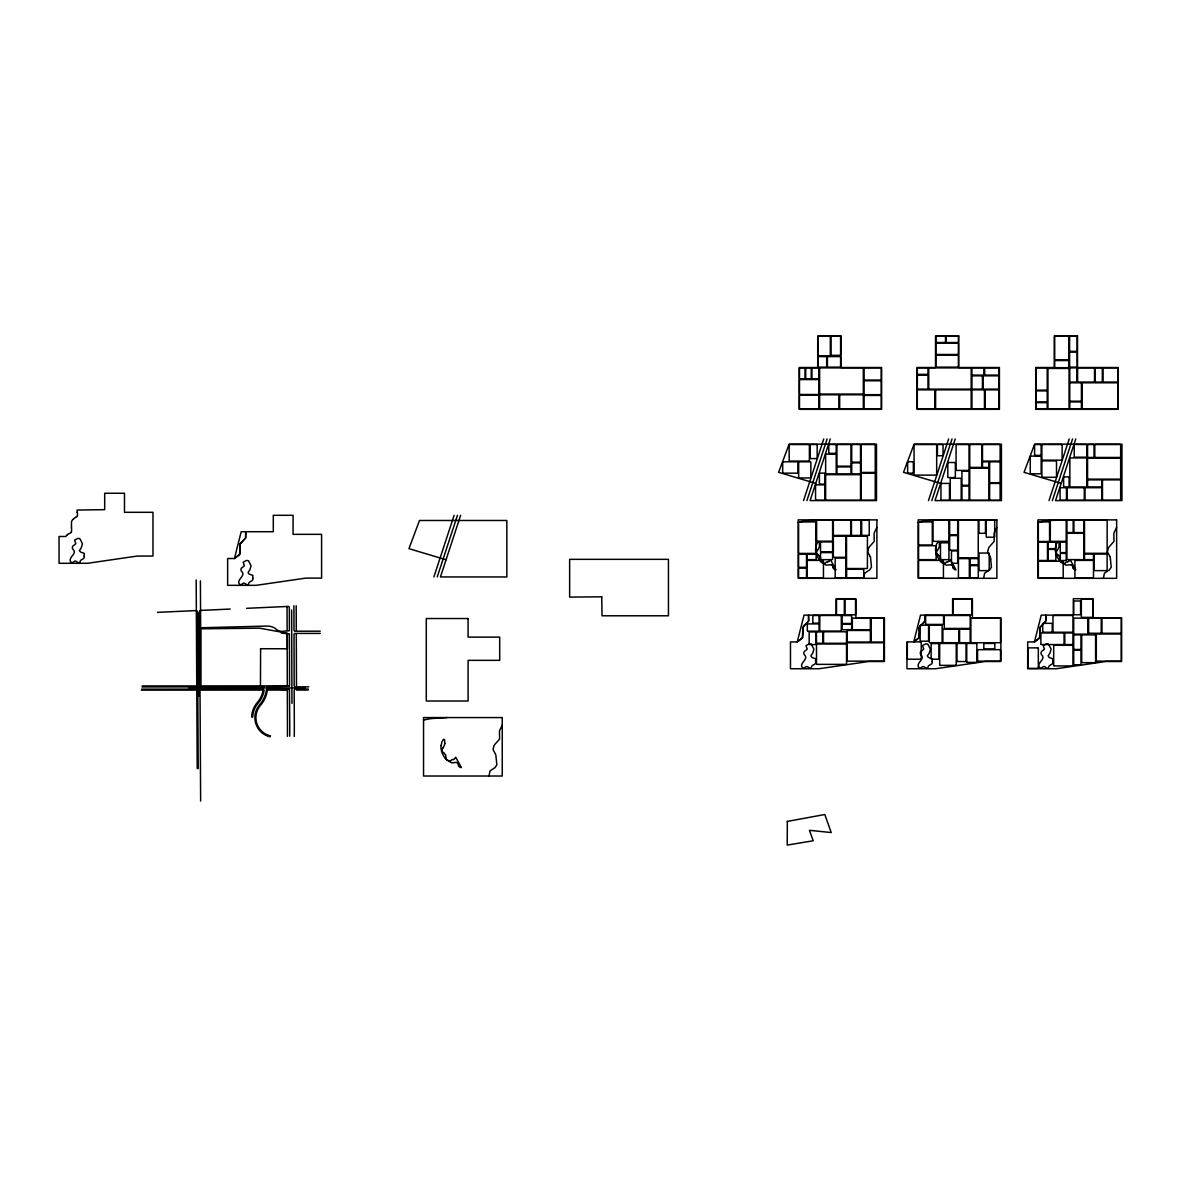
<?xml version="1.0" encoding="UTF-8"?>
<svg xmlns="http://www.w3.org/2000/svg" width="1181" height="1181" viewBox="0 0 1181 1181"><rect width="100%" height="100%" fill="white"/><g stroke="black" fill="none" stroke-linecap="round" stroke-linejoin="round"><path stroke-width="1.5" d="M819.407 556.384L819.954 556.856A7.691 7.691 0 0 1 820.337 557.137L820.574 560.237M939.382 556.384L939.928 556.856A7.691 7.691 0 0 1 940.297 557.137L940.534 560.237M441.133 745.477L441.443 744.133A20.874 20.874 0 0 0 441.871 741.963L443.525 739.291A2.022 2.022 0 0 1 444.602 739.764L444.794 743.203M815.776 547.792L816.086 546.449A20.874 20.874 0 0 0 816.514 544.264L818.182 541.592A2.022 2.022 0 0 1 819.245 542.064M935.751 547.792L936.061 546.449A20.874 20.874 0 0 0 936.489 544.264L938.142 541.592A2.022 2.022 0 0 1 939.22 542.064M1055.519 547.792L1055.829 546.449A20.874 20.874 0 0 0 1056.257 544.264L1057.91 541.592A2.022 2.022 0 0 1 1058.988 542.064M925.166 617.899L925.033 615.124L925.048 621.176L919.364 627.436L919.113 637.622L913.74 641.933L920.516 615.124L952.609 615.124L952.609 598.708L972.391 598.708L972.391 617.752L1000.898 617.752L1000.898 661.508L985.116 661.508L935.529 668.741L906.964 668.741L906.964 641.933L920.885 641.903M433.899 576.948L454.109 515.3M437.25 576.948L457.46 515.3M460.634 515.3L440.439 576.948L506.841 576.948L506.841 520.481L419.506 520.481L408.936 548.663L446.064 559.75M803.552 500.596L823.762 438.948M806.903 500.596L827.113 438.948M830.287 438.948L810.092 500.596L876.494 500.596L876.494 444.145L789.159 444.145L778.589 472.326L815.717 483.398M928.487 500.596L948.683 438.948M931.824 500.596L952.034 438.948M955.222 438.948L935.012 500.596L1001.414 500.596L1001.414 444.145L914.094 444.145L903.524 472.326L940.652 483.398M1049.023 500.596L1069.218 438.948M1052.36 500.596L1072.569 438.948M1075.758 438.948L1055.548 500.596L1121.95 500.596L1121.95 444.145L1034.63 444.145L1024.045 472.326L1061.188 483.398M71.259 532.026L70.963 532.572A1.698 1.698 0 0 1 70.594 532.941L69.458 533.472A7.293 7.293 0 0 0 67.391 534.639M502.25 725.104L499.637 730.522A7.868 7.868 0 0 0 499.474 731.88L499.578 739.114L495.503 743.661A10.467 10.467 0 0 0 494.012 745.713L493.127 749.079A4.133 4.133 0 0 0 493.318 750.127L495.621 754.379A9.861 9.861 0 0 1 496.02 756.859L496.847 764.845L494.972 767.724A15.058 15.058 0 0 1 493.998 768.196L490.026 770.957L488.993 776.02M876.893 527.405L874.28 532.823A7.868 7.868 0 0 0 874.117 534.181L874.22 541.415L870.146 545.962A10.467 10.467 0 0 0 868.655 548.014L867.769 551.379A4.133 4.133 0 0 0 867.961 552.428L870.264 556.679M996.867 527.405L994.24 532.823A7.868 7.868 0 0 0 994.092 534.181L994.181 541.415L990.121 545.962A10.467 10.467 0 0 0 988.615 548.014L987.729 551.379A4.133 4.133 0 0 0 987.921 552.428L990.239 556.679M1116.636 527.405L1114.008 532.823A7.868 7.868 0 0 0 1113.86 534.181L1113.949 541.415L1109.889 545.962A10.467 10.467 0 0 0 1108.398 548.014L1107.512 551.379A4.133 4.133 0 0 0 1107.704 552.428L1110.007 556.679M442.786 748.031L443.037 747.662A19.354 19.354 0 0 1 443.628 746.923L444.986 743.499M817.429 550.346L817.68 549.962A19.354 19.354 0 0 1 818.271 549.224L819.673 545.902M937.389 550.346L937.655 549.962A19.354 19.354 0 0 1 938.245 549.224L939.648 545.902M1057.157 550.346L1057.423 549.962A19.354 19.354 0 0 1 1058.014 549.224L1059.416 545.902M454.641 758.719L453.253 759.649M829.283 561.019L827.896 561.949M949.244 561.019L947.974 561.964M1069.012 561.019L1067.742 561.964M913.74 641.933L919.039 637.77L919.394 632.204M829.416 560.798A6.422 6.422 0 0 1 829.771 560.296L830.361 559.543L836.03 569.892A5.433 5.433 0 0 1 834.495 569.478L833.122 568.209A2.834 2.834 0 0 1 833.033 567.589L833.033 567.589M949.376 560.798A6.422 6.422 0 0 1 949.731 560.296L950.336 559.543L955.99 569.892A5.433 5.433 0 0 1 954.455 569.478L953.097 568.209A2.834 2.834 0 0 1 953.008 567.589L952.993 567.589M1069.145 560.798A6.422 6.422 0 0 1 1069.514 560.296L1070.104 559.543L1075.773 569.892A5.433 5.433 0 0 1 1074.238 569.478L1072.865 568.209A2.834 2.834 0 0 1 1072.776 567.589M76.544 516.628L73.783 518.621M67.435 534.698L65.826 536.484L59.05 536.484L59.05 563.293L87.615 563.293L137.217 556.059L152.984 556.059L152.984 512.303L124.492 512.303L124.492 493.259L104.696 493.259L104.696 509.661L77.105 510.059A10.26 10.26 0 0 0 77.208 512.451M1045.982 618.327L1045.495 621.678L1040.181 627.155L1039.516 638.124L1034.467 641.933L1027.691 641.933L1027.691 668.741L1056.257 668.741L1105.859 661.508L1121.625 661.508L1121.625 617.752L1093.134 617.752L1093.134 598.708L1073.337 598.708L1073.337 615.124L1041.243 615.124L1034.467 641.933L1039.841 637.622L1040.107 627.436L1045.775 621.176L1045.775 615.124L1045.894 617.899M798.194 522.371L801.043 521.736A61.176 61.176 0 0 1 807.804 520.732L821.474 519.891M918.168 522.371L921.003 521.736A61.176 61.176 0 0 1 927.764 520.732L941.434 519.891M1037.937 522.371L1040.786 521.736A61.176 61.176 0 0 1 1047.547 520.732L1061.217 519.891M423.551 720.07L426.4 719.421A61.176 61.176 0 0 1 433.161 718.432L446.831 717.576M286.466 685.851L287.308 684.936L287.145 634.138M157.486 612.349L196.533 610.577L197.36 611.374L198.216 768.551M230.192 609.056L200.371 610.415L199.545 611.271L200.637 801.058M246.622 608.318L288.504 606.414L289.33 607.196L289.375 630.743L281.255 631.392A10.098 10.098 0 0 1 274.907 628.115A16.313 16.313 0 0 0 267.57 626.063L199.648 627.79M456.235 762.409L451.555 762.823L446.536 759.796M320.272 631.185L294.822 631.215L293.995 630.403L293.907 605.72M281.314 633.134L289.419 633.902L289.566 686.205L266.566 686.87M818.463 336.26L829.948 336.26M831.409 336.26L840.222 336.26M936.253 336.275L945.14 336.275M946.601 336.275L958.012 336.275M1055.032 336.26L1068.51 336.26M1069.971 336.26L1076.777 336.26M936.253 342.52L945.14 342.52M946.601 342.52L958.012 342.52M936.267 343.243L958.012 343.243M1069.971 351.348L1076.777 351.348M1069.971 352.071L1076.777 352.071M936.267 354.477L958.012 354.477M831.409 355.333L840.222 355.333M936.267 355.215L958.012 355.215M818.463 355.85L829.948 355.85M818.463 356.603L826.316 356.603M827.792 356.603L840.222 356.603M1055.032 359.836L1068.51 359.836M1055.032 360.574L1068.51 360.574M818.463 367.143L826.316 367.143M827.792 367.143L840.222 367.143M936.267 367.143L958.012 367.143M1069.971 367.143L1076.777 367.143M799.877 367.896L804.63 367.896M806.092 367.896L810.86 367.896M812.321 367.896L818.522 367.896M819.998 367.896L862.957 367.896M864.418 367.867L880.893 367.867M917.696 367.867L927.631 367.867M929.093 367.882L970.841 367.882M972.288 367.882L983.552 367.882M985.013 367.882L998.698 367.882M1036.446 367.867L1046.838 367.867M1055.032 367.675L1068.51 367.675M1070.163 367.882L1076.511 367.882M1077.987 367.882L1094.137 367.882M1095.599 367.882L1101.947 367.882M1103.408 367.882L1117.462 367.882M1048.315 368.428L1068.702 368.428M917.696 374.377L927.631 374.377M917.696 375.1L927.631 375.1M972.288 375.1L983.552 375.1M985.013 375.1L998.698 375.1M972.303 375.824L982.046 375.824M983.507 375.824L998.698 375.824M799.877 378.821L804.63 378.821M806.092 378.821L810.86 378.821M812.321 378.821L818.522 378.821M799.862 379.559L818.522 379.559M864.418 380.046L880.893 380.046M864.418 380.784L880.893 380.784M1070.163 382.054L1076.511 382.054M1077.987 382.054L1094.137 382.054M1095.599 382.054L1101.947 382.054M1103.408 382.054L1117.462 382.054M1070.148 382.792L1081.058 382.792M1082.534 382.792L1117.462 382.792M917.696 389.11L927.631 389.11M929.093 389.125L970.841 389.125M972.303 389.125L982.046 389.125M983.507 389.125L998.698 389.125M917.667 389.848L934.496 389.848M935.972 389.848L970.841 389.848M972.303 389.848L984.098 389.848M985.559 389.848L998.698 389.848M1036.446 390.158L1046.838 390.158M1036.446 390.881L1046.838 390.881M819.998 394.055L862.957 394.055M799.862 394.484L818.522 394.484M864.418 394.675L880.893 394.675M819.998 394.779L838.569 394.779M840.031 394.779L862.957 394.779M799.862 395.222L818.522 395.222M864.418 395.428L880.893 395.428M1070.148 401.2L1081.058 401.2M1036.446 401.924L1046.838 401.924M1070.148 401.924L1081.058 401.924M1036.446 402.662L1046.838 402.662M799.862 408.951L818.522 408.951M819.998 408.951L838.569 408.951M840.031 408.951L862.957 408.951M864.418 408.966L880.893 408.966M917.667 408.936L934.496 408.936M935.972 408.936L970.841 408.936M972.303 408.936L984.098 408.936M985.559 408.936L998.698 408.936M1036.446 408.936L1046.838 408.936M1048.315 408.936L1068.702 408.936M1070.148 408.951L1081.058 408.951M1082.534 408.966L1117.462 408.966M789.513 444.514L809.044 444.514M810.491 444.514L816.809 444.514M829.151 444.514L835.838 444.514M837.314 444.514L850.6 444.514M852.077 444.499L860.152 444.499M861.613 444.514L874.855 444.514M914.434 444.514L936.312 444.514M937.788 444.514L942.674 444.514M956.448 444.514L968.656 444.514M970.103 444.499L981.381 444.499M982.858 444.514L999.776 444.514M1034.969 444.514L1040.771 444.514M1042.247 444.514L1061.763 444.514M1074.607 444.514L1086.476 444.514M1087.937 444.514L1093.68 444.514M1095.141 444.514L1120.311 444.514M829.151 453.371L835.838 453.371M826.006 454.109L835.838 454.109M1034.969 455.379L1040.771 455.379M937.788 455.748L942.674 455.748M1030.629 456.117L1040.801 456.117M1074.607 457.209L1086.476 457.209M1087.937 457.46L1093.68 457.46M1095.141 457.46L1120.311 457.46M1070.207 457.933L1086.476 457.933M1087.937 458.198L1120.311 458.198M810.491 458.597L816.809 458.597M1042.247 460.147L1061.763 460.147M1042.247 460.885L1056.139 460.885M789.513 461.062L809.044 461.062M982.858 461.092L999.776 461.092M783.047 461.801L797.574 461.801M799.035 461.801L810.476 461.801M907.997 461.727L912.987 461.727M982.843 461.815L988.541 461.815M990.003 461.83L999.761 461.83M852.077 462.14L860.152 462.14M948.181 462.509L954.971 462.509M852.077 462.878L860.152 462.878M837.314 466.185L850.6 466.185M837.314 466.908L850.6 466.908M970.103 467.41L981.381 467.41M982.843 467.41L988.541 467.41M970.118 468.148L988.556 468.148M956.448 470.407L968.656 470.407M962.294 471.13L968.656 471.13M861.613 472.444L874.855 472.444M783.047 473.168L797.574 473.168M819.762 473.123L824.53 473.123M861.613 473.168L874.855 473.168M907.997 473.168L912.987 473.168M826.006 473.95L835.838 473.95M837.314 473.921L850.6 473.921M852.077 473.935L860.152 473.935M1030.629 473.802L1040.801 473.802M826.006 474.673L860.152 474.673M914.434 475.116L936.312 475.116M1063.978 476.903L1068.746 476.903M1042.247 477.286L1056.139 477.286M948.181 477.552L954.971 477.552M799.035 477.951L810.476 477.951M950.602 478.29L960.832 478.29M1087.937 479.161L1120.311 479.161M1087.937 479.87L1101.371 479.87M1102.833 479.87L1120.311 479.87M990.003 482.675L999.761 482.675M941.331 483.413L949.125 483.413M990.003 483.413L999.761 483.413M819.762 484.121L824.53 484.121M815.909 484.86L824.53 484.86M962.294 485.302L968.656 485.302M962.294 486.055L968.656 486.055M1063.978 486.956L1068.746 486.956M1070.207 486.971L1086.476 486.971M1087.937 486.956L1101.371 486.956M1060.449 487.709L1066.089 487.709M1067.55 487.709L1083.922 487.709M1085.369 487.709L1101.371 487.709M815.909 500.213L824.53 500.213M826.006 500.227L860.152 500.227M861.613 500.227L874.855 500.227M941.331 500.242L949.125 500.242M950.602 500.227L960.832 500.227M962.294 500.227L968.656 500.227M970.118 500.227L988.556 500.227M990.003 500.242L999.761 500.242M1060.449 500.227L1066.089 500.227M1067.55 500.227L1083.922 500.227M1085.369 500.227L1101.371 500.227M1102.833 500.213L1120.311 500.213M816.972 520.245L832.251 520.245M833.712 520.245L850.335 520.245M851.811 520.245L860.55 520.245M862.027 520.245L868.862 520.245M933.389 520.245L948.55 520.245M950.011 520.245L957.319 520.245M958.795 520.245L977.868 520.245M979.329 520.231L985.116 520.231M986.593 520.245L994.343 520.245M1050.677 520.245L1065.838 520.245M1067.284 520.231L1072.806 520.231M1074.267 520.231L1083.405 520.231M1084.881 520.245L1106.774 520.245M798.961 521.928L815.51 521.928M918.921 521.928L931.927 521.928M1038.704 521.928L1049.215 521.928M1067.284 532.557L1072.806 532.557M1074.267 532.557L1083.405 532.557M979.329 533.281L985.116 533.281M1067.299 533.281L1083.42 533.281M950.011 534.845L957.319 534.845M833.712 535.406L850.335 535.406M851.811 535.406L860.55 535.406M862.027 535.406L868.862 535.406M950.011 535.569L957.319 535.569M833.727 536.159L845.419 536.159M846.88 536.144L867.046 536.144M986.593 537.193L994.343 537.193M816.972 541.193L832.251 541.193M933.389 541.341L948.55 541.341M1050.677 541.341L1065.838 541.341M1038.704 541.489L1049.215 541.489M820.898 541.931L832.251 541.931M1060.641 542.064L1065.838 542.064M1038.704 542.212L1047.119 542.212M1048.58 542.212L1055.504 542.212M940.858 542.802L948.55 542.802M918.921 545.002L931.927 545.002M918.921 545.725L935.736 545.725M1048.58 548.663L1055.504 548.663M1048.58 549.401L1055.504 549.401M950.011 550.184L957.319 550.184M951.842 550.907L957.319 550.907M820.898 551.867L832.251 551.867M820.898 552.605L832.251 552.605M1060.641 552.664L1065.838 552.664M979.389 553.048L988.837 553.048M798.961 553.417L815.51 553.417M1060.641 553.387L1065.838 553.387M1084.881 553.313L1106.774 553.313M798.961 554.14L806.136 554.14M807.597 554.155L815.761 554.155M1084.867 554.037L1093.134 554.037M1094.595 554.037L1106.774 554.037M833.727 557.314L845.419 557.314M835.558 558.037L845.419 558.037M958.795 557.89L977.868 557.89M958.795 558.613L968.966 558.613M970.428 558.613L977.868 558.613M807.597 559.646L815.761 559.646M820.898 559.661L832.251 559.661M918.921 559.646L935.736 559.646M940.858 559.646L948.55 559.646M1067.299 559.632L1083.42 559.632M1084.867 559.646L1093.134 559.646M807.597 560.385L823.098 560.385M918.921 560.385L943.058 560.385M1038.704 560.503L1047.119 560.503M1048.58 560.517L1055.504 560.517M1060.641 560.517L1065.838 560.517M1075.271 560.385L1093.134 560.385M1038.704 561.241L1062.826 561.241M951.842 563.293L957.319 563.293M970.428 564.887L977.868 564.887M970.428 565.61L977.912 565.61M798.961 567.338L806.136 567.338M798.961 568.076L806.136 568.076M846.88 568.533L867.046 568.533M846.998 569.272L863.37 569.272M979.389 570.63L988.837 570.63M1094.595 570.63L1106.774 570.63M798.961 577.804L806.136 577.804M807.597 577.804L823.098 577.804M835.558 577.804L845.419 577.804M846.998 577.819L863.37 577.819M918.921 577.804L943.058 577.804M958.795 577.804L968.966 577.804M970.428 577.804L977.912 577.804M1038.704 577.819L1062.826 577.819M1075.271 577.804L1093.134 577.804M836.857 599.077L843.972 599.077M845.419 599.062L855.177 599.062M953.333 599.077L971.668 599.077M1081.707 599.077L1092.41 599.077M1074.075 600.981L1080.231 600.981M836.857 614.74L843.972 614.74M845.419 614.829L855.177 614.829M953.333 614.74L971.668 614.74M1074.075 614.74L1080.231 614.74M813.192 615.478L818.684 615.478M820.131 615.478L840.961 615.478M842.437 615.552L851.25 615.552M926.007 615.463L943.191 615.463M944.652 615.493L969.808 615.493M1053.349 615.478L1072.614 615.478M1081.707 617.383L1092.41 617.383M852.712 618.121L870.013 618.121M871.489 618.121L883.683 618.121M971.269 618.121L1000.159 618.121M1074.06 618.121L1087.524 618.121M1088.985 618.121L1100.869 618.121M1102.331 618.121L1120.887 618.121M813.192 623.169L818.684 623.169M842.437 623.494L851.25 623.494M1043.074 623.332L1051.872 623.332M807.701 623.908L818.684 623.908M842.437 624.232L851.25 624.232M926.007 624.424L943.191 624.424M920.516 625.162L928.207 625.162M929.668 625.162L941.759 625.162M944.652 628.44L969.808 628.44M943.235 629.163L958.47 629.163M959.946 629.163L969.822 629.163M842.437 629.724L851.25 629.724M852.712 629.724L870.013 629.724M847.633 630.462L869.998 630.462M807.701 631.185L818.684 631.185M820.131 631.038L840.961 631.038M809.531 631.909L815.377 631.909M816.839 631.909L822.419 631.909M823.895 631.776L846.157 631.776M1043.074 632.248L1051.872 632.248M1053.349 632.248L1072.614 632.248M1041.243 632.972L1063.697 632.972M1065.144 632.972L1072.599 632.972M1088.985 633.282L1100.869 633.282M1102.331 633.282L1120.887 633.282M320.272 633.415L294.822 633.415L294.01 634.241L294.187 686.028L295.014 686.855L308.728 686.84M1096.691 634.005L1120.902 634.005M1074.06 634.153L1087.524 634.153M1074.075 634.891L1080.63 634.891M1082.076 634.891L1095.23 634.891M920.516 641.18L928.207 641.18M847.633 642.021L869.998 642.021M871.489 642.036L883.683 642.036M929.668 642.7L941.759 642.7M943.235 642.7L958.47 642.7M959.946 642.7L969.822 642.7M971.269 642.715L1000.159 642.715M847.633 642.759L883.683 642.759M816.839 643.276L822.419 643.276M823.895 643.276L846.157 643.276M940.046 643.453L955.887 643.453M957.348 643.453L965.645 643.453M967.121 643.453L976.495 643.453M984.201 643.438L994.446 643.438M931.499 643.601L938.585 643.601M816.853 643.999L846.172 643.999M809.531 644.575L815.377 644.575M1041.243 644.56L1063.697 644.56M1065.144 644.56L1072.599 644.56M1054.057 645.298L1072.599 645.298M1028.43 647.867L1037.951 647.867M984.201 648.93L994.446 648.93M1074.075 649.461L1080.63 649.461M977.942 649.668L1000.159 649.668M1074.075 650.2L1080.63 650.2M907.702 659.219L920.885 659.219M931.499 659.219L938.585 659.219M847.633 661.139L883.683 661.139M977.942 661.153L1000.159 661.153M1096.691 661.139L1120.902 661.139M957.348 661.522L965.645 661.522M967.121 662.364L976.495 662.364M1082.076 662.644L1095.23 662.644M816.853 664.372L846.172 664.372M1074.075 664.77L1080.63 664.77M940.046 665.361L955.887 665.361M1054.057 665.936L1072.599 665.936M1028.43 668.372L1037.951 668.372M142.237 685.94L288.592 685.851M142.03 686.943L264.308 686.87M189.078 688.006L305.244 687.947M141.572 689.143L263.215 689.069L264.131 690.117A25.17 25.17 0 0 1 258.152 703.108A21.996 21.996 0 0 0 252.704 717.118M308.271 689.04L295.014 689.054L294.202 689.866L294.32 726.389A446.3 446.3 0 0 1 294.246 736.472M141.366 690.147L263.023 690.073M267.349 690.073L287.337 690.058M296.49 690.058L308.064 690.044M1070.621 564.71L1066.118 565.182L1060.966 562.141A16.859 16.859 0 0 1 1058.427 558.879L1057.925 558.111A20.682 20.682 0 0 1 1055.903 553.52L1055.578 551.985A11.47 11.47 0 0 1 1055.46 547.777M950.853 564.71L946.335 565.182L941.183 562.141A16.859 16.859 0 0 1 938.659 558.879L938.157 558.111A20.682 20.682 0 0 1 936.134 553.52L935.81 551.985A11.47 11.47 0 0 1 935.692 547.777M830.878 564.71L826.375 565.182L821.238 562.156A16.859 16.859 0 0 1 818.684 558.879M827.527 561.831L826.346 562.023A6.185 6.185 0 0 0 826.05 562.451L825.298 563.263A1.712 1.712 0 0 1 824.737 563.352A4.694 4.694 0 0 1 823.009 562.85M452.884 759.531L451.777 759.649A6.185 6.185 0 0 0 451.408 760.151L450.714 760.918A1.712 1.712 0 0 1 450.094 761.051M1067.255 561.831L1066.089 562.023A6.185 6.185 0 0 0 1065.793 562.451L1065.011 563.278A1.712 1.712 0 0 1 1064.48 563.352A4.694 4.694 0 0 1 1062.752 562.85M947.487 561.831L946.321 562.023A6.185 6.185 0 0 0 946.025 562.451L945.243 563.278A1.712 1.712 0 0 1 944.711 563.352M1057.704 554.878L1056.39 553.402A4.444 4.444 0 0 1 1057.202 550.361M937.935 554.878L936.622 553.402M817.961 554.878L816.647 553.402M443.2 752.533L442.004 751.101A4.444 4.444 0 0 1 442.816 748.06M1058.028 555.011L1058.427 555.232A1.993 1.993 0 0 1 1058.796 555.779L1058.826 555.838A2.982 2.982 0 0 0 1059.121 556.413L1059.697 556.856A7.691 7.691 0 0 1 1060.066 557.137L1060.302 560.237L1060.272 553.756M938.26 555.011L938.644 555.232A1.993 1.993 0 0 1 939.013 555.779L939.043 555.838A2.982 2.982 0 0 0 939.353 556.413M818.285 555.011L818.684 555.232A1.993 1.993 0 0 1 819.053 555.779L819.083 555.838A2.982 2.982 0 0 0 819.393 556.413M443.643 752.696L444.041 752.932A1.993 1.993 0 0 1 444.41 753.478L444.44 753.537A2.982 2.982 0 0 0 444.75 754.098L445.222 754.482A7.691 7.691 0 0 1 445.695 754.836L445.931 757.936M1061.527 562.171L1060.612 561.182A2.214 2.214 0 0 1 1060.346 560.503M941.759 562.171L940.829 561.182A2.214 2.214 0 0 1 940.578 560.503M821.636 562.053L820.869 561.182A2.214 2.214 0 0 1 820.603 560.503M1058.973 542.064L1059.18 545.504M939.205 542.064L939.412 545.504M819.245 542.064L819.437 545.504M818.654 558.893L818.197 558.111A20.682 20.682 0 0 1 816.16 553.52L815.835 551.985A11.47 11.47 0 0 1 815.717 547.777M77.252 512.451L77.341 512.879A4.842 4.842 0 0 1 76.78 516.761M925.24 618.327C926.332 623.967 916.486 624.823 919.305 631.392M802.829 631.392L803.39 626.122L808.66 620.911L808.557 615.124L808.557 621.176L802.888 627.436L802.475 637.888L797.249 641.933L790.473 641.933L790.473 668.741L819.038 668.741L868.64 661.508L884.421 661.508L884.421 617.752L855.915 617.752L855.915 598.708L836.118 598.708L836.118 615.124L804.04 615.124L797.249 641.933L802.549 637.77L802.903 632.204M71.524 527.272L71.465 521.987A5.994 5.994 0 0 1 73.798 518.651M1072.747 567.19L1072.761 567.338A2.702 2.702 0 0 0 1072.688 566.673M458.317 764.373A2.702 2.702 0 0 1 458.361 764.889L458.39 765.288A2.834 2.834 0 0 0 458.464 765.908L459.852 767.178A5.433 5.433 0 0 0 461.387 767.576L455.718 757.242L455.128 757.995A6.422 6.422 0 0 0 454.774 758.497M1110.435 559.159L1111.232 567.146L1109.358 570.039A15.058 15.058 0 0 1 1108.383 570.497L1104.412 573.272L1103.379 578.321M990.667 559.159L991.464 567.146L989.589 570.039A15.058 15.058 0 0 1 988.6 570.497L984.629 573.272L983.596 578.321M952.978 567.293L952.993 567.338A2.702 2.702 0 0 0 952.919 566.673M833.018 567.293L833.018 567.338A2.702 2.702 0 0 0 832.959 566.673M863.636 578.321L864.669 573.272L868.64 570.497A15.058 15.058 0 0 0 869.615 570.039L871.489 567.146L870.692 559.159A9.861 9.861 0 0 0 870.353 556.664M200.401 580.845L200.652 626.757M198.467 613.042L198.925 696.273M196.179 579.974L197.212 768.61M296.195 605.735L296.283 630.211M296.298 634.418L296.475 685.836M291.633 609.972L291.958 703.389M287.042 606.473L287.131 630.418M287.323 690.029L287.455 726.418A439.435 439.435 0 0 1 287.382 736.324M1121.256 618.475L1121.256 632.913M1121.256 634.374L1121.256 660.784M1120.666 444.883L1120.666 457.091M1120.666 458.568L1120.666 478.792M1120.666 480.239L1120.666 499.858M1117.817 368.251L1117.817 381.684M1117.831 383.161L1117.831 408.596M1107.143 520.614L1107.143 552.944M1107.128 554.406L1107.128 570.261M1103.039 368.251L1103.039 381.684M1102.478 480.239L1102.478 499.858M1102.316 368.251L1102.316 381.684M1101.976 618.475L1101.976 632.913M1101.74 480.239L1101.74 486.602M1101.74 488.063L1101.74 499.858M1101.238 618.475L1101.238 632.913M1096.322 634.374L1096.322 660.784M1095.584 635.26L1095.584 662.275M1095.23 368.251L1095.23 381.684M1094.787 444.883L1094.787 457.091M1094.507 368.251L1094.507 381.684M1094.226 554.406L1094.226 570.261M1094.049 444.883L1094.049 457.091M1093.488 554.406L1093.488 559.277M1093.488 560.739L1093.488 577.435M1092.779 599.446L1092.779 617.013M1088.616 618.475L1088.616 632.913M1087.893 618.475L1087.893 633.784M1087.568 444.883L1087.568 457.091M1087.568 458.568L1087.568 478.792M1087.568 480.239L1087.568 486.602M1086.83 444.883L1086.83 456.84M1086.83 458.302L1086.83 486.602M1084.999 488.063L1084.999 499.858M1084.512 520.614L1084.512 552.944M1084.498 554.406L1084.498 559.277M1084.291 488.063L1084.291 499.858M1083.774 520.6L1083.774 532.188M1083.774 533.65L1083.774 559.263M1082.165 383.161L1082.165 408.596M1081.707 635.26L1081.707 662.275M1081.427 383.161L1081.427 400.831M1081.427 402.293L1081.427 408.582M1081.338 599.446L1081.338 617.013M1080.999 635.26L1080.999 649.092M1080.999 650.569L1080.999 664.401M1080.6 601.35L1080.6 614.386M1077.618 368.251L1077.618 381.684M1077.146 336.629L1077.146 350.978M1077.146 352.44L1077.146 366.774M1076.88 368.251L1076.88 381.684M1074.902 560.739L1074.902 577.435M1074.238 444.883L1074.238 456.84M1073.898 520.6L1073.898 532.188M1073.706 601.35L1073.706 614.386M1073.706 618.475L1073.706 633.784M1073.706 635.26L1073.706 649.092M1073.706 650.569L1073.706 664.401M1073.175 520.6L1073.175 532.188M1072.983 615.847L1072.983 631.879M1072.968 633.341L1072.968 644.206M1072.968 645.667L1072.968 665.567M1069.794 368.251L1069.794 381.684M1069.779 383.161L1069.779 400.831M1069.779 402.293L1069.779 408.582M1069.838 458.302L1069.838 486.602M1069.602 336.629L1069.602 350.978M1069.602 352.44L1069.602 366.774M1069.056 368.782L1069.056 408.582M1069.115 477.272L1069.115 486.602M1068.864 336.629L1068.864 359.482M1068.864 360.943L1068.864 367.321M1067.196 488.063L1067.196 499.858M1066.93 520.6L1066.93 532.188M1066.93 533.65L1066.93 559.263M1066.458 488.063L1066.458 499.858M1066.207 520.614L1066.207 540.972M1066.207 542.419L1066.207 552.295M1066.207 553.756L1066.207 560.148M1064.79 633.341L1064.79 644.206M1064.066 633.341L1064.066 644.206M1063.623 477.272L1063.623 486.602M1063.195 561.61L1063.195 577.45M1062.132 444.883L1062.132 459.778M1060.272 542.419L1060.272 552.295M1060.08 488.063L1060.08 499.858M1056.508 461.24L1056.508 476.917M1055.873 542.581L1055.873 548.294M1055.873 549.77L1055.873 560.148M1054.663 336.629L1054.663 359.482M1054.663 360.943L1054.663 367.321M1053.688 645.667L1053.688 665.567M1052.98 615.847L1052.98 631.879M1052.241 623.686L1052.241 631.879M1050.308 520.614L1050.308 540.972M1049.569 522.297L1049.569 541.119M1048.226 542.581L1048.226 548.294M1048.226 549.77L1048.226 560.148M1047.946 368.782L1047.946 408.582M1047.488 542.566L1047.488 560.134M1047.207 368.236L1047.207 389.789M1047.207 391.251L1047.207 401.57M1047.207 403.031L1047.207 408.582M1042.705 623.686L1042.705 631.879M1041.878 444.883L1041.878 459.778M1041.878 461.24L1041.878 476.917M1041.155 456.486L1041.155 473.433M1041.14 444.883L1041.14 455.025M1040.874 633.341L1040.874 644.206M1038.335 522.297L1038.335 541.119M1038.335 542.566L1038.335 560.134M1038.335 561.61L1038.335 577.45M1038.32 648.236L1038.32 668.018M1036.077 368.236L1036.077 389.789M1036.077 391.251L1036.077 401.57M1036.077 403.031L1036.077 408.582M1034.6 444.883L1034.6 455.025M1030.26 456.486L1030.26 473.433M1028.061 648.236L1028.061 668.018M1000.528 618.49L1000.528 642.346M1000.528 650.037L1000.528 660.784M1000.145 444.883L1000.145 460.738M1000.13 462.199L1000.13 482.306M1000.13 483.782L1000.13 499.873M999.067 368.251L999.067 374.731M999.067 376.193L999.067 388.756M999.067 390.217L999.067 408.582M994.697 520.614L994.697 536.824M994.815 643.807L994.815 648.561M989.634 462.199L989.634 482.306M989.634 483.782L989.634 499.873M989.206 553.417L989.206 570.261M988.91 462.184L988.91 467.041M988.925 468.517L988.925 499.858M986.224 520.614L986.224 536.824M985.485 520.6L985.485 532.926M985.19 390.217L985.19 408.582M984.644 368.251L984.644 374.731M984.452 390.217L984.452 408.582M983.921 368.251L983.921 374.731M983.832 643.807L983.832 648.561M983.138 376.193L983.138 388.756M982.415 376.193L982.415 388.756M982.489 444.883L982.489 460.738M982.474 462.184L982.474 467.041M981.751 444.868L981.751 467.041M978.96 520.6L978.96 532.926M979.019 553.417L979.019 570.261M978.237 520.614L978.237 557.521M978.237 558.982L978.237 564.518M978.281 565.979L978.281 577.435M977.573 650.037L977.573 660.784M976.849 643.807L976.849 661.995M972.037 599.446L972.037 614.386M971.919 368.251L971.919 374.731M971.933 376.193L971.933 388.756M971.933 390.217L971.933 408.582M971.195 368.251L971.195 388.756M971.195 390.217L971.195 408.582M970.9 618.49L970.9 642.346M970.073 558.982L970.073 564.518M970.059 565.979L970.059 577.435M970.177 615.862L970.177 628.071M970.177 629.517L970.177 642.346M969.749 444.868L969.749 467.041M969.749 468.517L969.749 499.858M969.335 558.982L969.335 577.435M969.025 444.883L969.025 470.038M969.025 471.499L969.025 484.933M969.025 486.424L969.025 499.858M966.752 643.807L966.752 661.995M966.014 643.807L966.014 661.153M961.939 471.499L961.939 484.933M961.939 486.424L961.939 499.858M961.201 478.659L961.201 499.858M959.577 629.517L959.577 642.346M958.839 629.517L958.839 642.346M958.382 336.629L958.382 342.15M958.382 343.597L958.382 354.108M958.382 355.57L958.382 366.789M958.426 520.614L958.426 557.521M958.426 558.982L958.426 577.435M957.673 520.614L957.673 534.476M957.673 535.938L957.673 549.815M957.673 551.261L957.673 562.938M956.979 643.807L956.979 661.153M956.079 444.883L956.079 470.038M956.241 643.807L956.241 664.992M955.34 462.878L955.34 477.198M952.964 599.446L952.964 614.386M951.473 551.261L951.473 562.938M950.233 478.659L950.233 499.858M949.642 520.614L949.642 534.476M949.642 535.938L949.642 549.815M949.494 483.782L949.494 499.873M948.919 520.614L948.919 540.972M948.919 543.171L948.919 559.277M947.812 462.878L947.812 477.198M946.232 336.629L946.232 342.15M945.509 336.629L945.509 342.15M944.283 615.862L944.283 628.071M943.545 615.832L943.545 624.055M943.427 560.739L943.427 577.435M943.043 444.883L943.043 455.379M942.866 629.517L942.866 642.346M942.128 625.531L942.128 642.346M940.962 483.782L940.962 499.873M940.489 543.171L940.489 559.277M939.677 643.807L939.677 664.992M938.939 643.955L938.939 658.85M937.419 444.883L937.419 455.379M936.681 444.883L936.681 474.747M936.105 546.094L936.105 559.277M935.898 336.629L935.898 342.15M935.898 343.597L935.898 354.108M935.898 355.57L935.898 366.789M935.603 390.217L935.603 408.582M934.865 390.217L934.865 408.582M933.02 520.614L933.02 540.972M932.296 522.297L932.296 544.633M931.13 643.955L931.13 658.85M929.299 625.531L929.299 642.346M928.724 368.251L928.724 388.756M928.576 625.517L928.576 640.811M928 368.236L928 374.008M928 375.469L928 388.741M925.638 615.832L925.638 624.055M921.254 642.272L921.254 658.85M920.147 625.517L920.147 640.811M918.567 522.297L918.567 544.633M918.567 546.094L918.567 559.277M918.567 560.739L918.567 577.435M917.327 368.236L917.327 374.008M917.327 375.469L917.327 388.741M917.312 390.217L917.312 408.582M914.064 444.883L914.064 474.747M913.356 462.096L913.356 472.813M907.628 462.096L907.628 472.813M907.333 642.272L907.333 658.85M884.052 618.475L884.052 641.667M884.052 643.128L884.052 660.784M881.262 368.236L881.262 379.677M881.262 381.153L881.262 394.306M881.262 395.797L881.262 408.596M875.224 444.883L875.224 472.075M875.224 473.537L875.224 499.858M871.12 618.475L871.12 641.667M870.382 618.475L870.382 629.355M870.367 630.831L870.367 641.652M869.231 520.614L869.231 535.037M867.415 536.514L867.415 568.164M864.049 368.236L864.049 379.677M864.049 381.153L864.049 394.306M864.049 395.797L864.049 408.596M863.739 569.626L863.739 577.45M863.311 368.251L863.311 393.686M863.311 395.148L863.311 408.582M861.658 520.614L861.658 535.037M861.244 444.883L861.244 472.075M861.244 473.537L861.244 499.858M860.905 520.614L860.905 535.037M860.521 444.868L860.521 461.771M860.521 463.247L860.521 473.566M860.521 475.028L860.521 499.858M855.546 599.431L855.546 614.46M852.342 618.475L852.342 629.355M851.708 444.868L851.708 461.771M851.708 463.247L851.708 473.566M851.604 615.921L851.604 623.14M851.604 624.601L851.604 629.355M851.442 520.614L851.442 535.037M850.97 444.883L850.97 465.816M850.97 467.277L850.97 473.551M850.704 520.614L850.704 535.037M847.264 630.831L847.264 641.652M847.264 643.128L847.264 660.784M846.644 569.626L846.644 577.45M846.526 536.514L846.526 568.164M846.526 632.145L846.526 642.907M846.541 644.368L846.541 664.002M845.788 536.514L845.788 556.96M845.788 558.406L845.788 577.435M845.05 599.431L845.05 614.46M844.326 599.446L844.326 614.386M842.068 615.921L842.068 623.14M842.068 624.601L842.068 629.355M841.315 615.847L841.315 630.684M840.592 336.629L840.592 354.979M840.592 356.972L840.592 366.789M839.661 395.148L839.661 408.582M838.923 395.148L838.923 408.582M836.945 444.883L836.945 465.816M836.945 467.277L836.945 473.551M836.502 599.446L836.502 614.386M836.207 444.883L836.207 453.002M836.207 454.478L836.207 473.581M835.188 558.406L835.188 577.435M833.343 520.614L833.343 535.037M833.358 536.514L833.358 556.96M832.62 520.614L832.62 540.824M832.62 542.3L832.62 551.512M832.62 552.974L832.62 559.292M831.04 336.629L831.04 354.979M830.317 336.629L830.317 355.481M828.782 444.883L828.782 453.002M827.423 356.972L827.423 366.789M826.685 356.972L826.685 366.789M825.637 454.478L825.637 473.581M825.637 475.028L825.637 499.858M824.899 473.492L824.899 483.752M824.899 485.229L824.899 499.858M823.452 560.739L823.452 577.435M823.526 632.145L823.526 642.907M822.788 632.278L822.788 642.922M820.529 542.3L820.529 551.512M820.529 552.974L820.529 559.292M819.776 615.847L819.776 630.684M819.629 368.251L819.629 393.686M819.629 395.148L819.629 408.582M819.393 473.492L819.393 483.752M819.053 615.847L819.053 622.8M819.053 624.277L819.053 630.816M818.891 368.251L818.891 378.451M818.891 379.913L818.891 394.114M818.891 395.591L818.891 408.582M818.108 336.629L818.108 355.481M818.108 356.972L818.108 366.789M817.178 444.883L817.178 458.228M816.617 520.614L816.617 540.824M816.47 632.278L816.47 642.922M816.499 644.368L816.499 664.002M816.13 554.524L816.13 559.277M815.879 522.297L815.879 553.048M815.54 485.229L815.54 499.858M815.746 632.263L815.746 644.206M812.823 615.847L812.823 622.8M811.952 368.251L811.952 378.451M811.229 368.251L811.229 378.451M810.845 462.155L810.845 477.582M810.122 444.883L810.122 458.228M809.398 444.883L809.398 460.693M809.162 632.263L809.162 644.206M807.243 554.524L807.243 559.277M807.243 560.739L807.243 577.435M807.332 624.277L807.332 630.816M806.505 554.509L806.505 566.983M806.505 568.445L806.505 577.435M805.737 368.251L805.737 378.451M804.999 368.251L804.999 378.451M799.507 368.251L799.507 378.451M799.493 379.913L799.493 394.114M799.493 395.591L799.493 408.582M798.666 462.155L798.666 477.582M798.592 522.297L798.592 553.048M798.592 554.509L798.592 566.983M798.592 568.445L798.592 577.435M797.928 462.17L797.928 472.813M789.159 444.883L789.159 460.693M782.678 462.17L782.678 472.813M831.114 564.769A2.893 2.893 0 0 1 832.812 566.245M816.617 553.402A4.444 4.444 0 0 1 817.459 550.361M822.685 562.732A6.466 6.466 0 0 1 821.784 562.171M1110.096 556.664A9.861 9.861 0 0 1 1110.406 559.159M1070.857 564.769A2.893 2.893 0 0 1 1072.54 566.245M1062.428 562.732A6.466 6.466 0 0 1 1061.527 562.171M990.313 556.664A9.861 9.861 0 0 1 990.638 559.159M951.074 564.769A2.893 2.893 0 0 1 952.772 566.245M936.577 553.402A4.444 4.444 0 0 1 937.434 550.361M942.659 562.732A6.466 6.466 0 0 1 941.759 562.171M944.697 563.411A4.694 4.694 0 0 1 942.984 562.85M71.391 527.302A13.892 13.892 0 0 1 71.406 532.055M456.471 762.454A2.893 2.893 0 0 1 458.169 763.945M441.074 745.477A11.47 11.47 0 0 0 441.207 749.566L441.546 751.205A20.682 20.682 0 0 0 443.569 755.796L444.012 756.593A16.859 16.859 0 0 0 446.462 759.811M445.96 758.202A2.214 2.214 0 0 0 446.226 758.881L447.141 759.87A6.466 6.466 0 0 0 448.042 760.431M450.094 761.11A4.694 4.694 0 0 1 448.367 760.549M270.08 736.855A19.797 19.797 0 0 1 259.79 704.555A27.355 27.355 0 0 0 266.375 689.866L267.29 689.069L289.463 689.453L289.744 726.418A441.724 441.724 0 0 1 289.67 736.221M270.582 735.94A18.793 18.793 0 0 1 260.558 705.219A28.374 28.374 0 0 0 267.364 690.044M251.686 717.088A23 23 0 0 1 257.384 702.444A24.151 24.151 0 0 0 263.112 690.073M245.678 532.749L245.663 537.901L240.127 543.747L239.566 554.612L234.429 558.524L227.638 558.524L227.638 585.333L256.203 585.333L305.805 578.114L321.586 578.114L321.586 534.343L293.08 534.343L293.08 515.3L273.298 515.3L273.298 531.716L241.204 531.716L234.429 558.524L239.846 554.081L240.053 544.028L245.604 538.034L245.722 531.716L245.678 532.749M260.602 648.723L260.455 688.759L200.977 688.434L200.977 628.823L259.643 628.174L287.426 633.223L287.396 648.782L260.602 648.723M787.328 821.415L787.225 845.094L813.237 840.769L809.428 830.317L831.232 832.561L824.796 814.521L787.328 821.415M84.191 556.044C85.386 559.691 80.146 558.598 79.836 562.141A2.332 2.332 0 0 1 78.463 562.924C74.92 560.266 75.702 560.532 72.262 562.791A2.657 2.657 0 0 1 71.332 562.363L70.742 561.802A3.425 3.425 0 0 1 70.166 560.754C69.428 556.399 77.725 553.284 72.72 549.047A3.041 3.041 0 0 1 72.617 546.449L73.192 545.696A1.624 1.624 0 0 1 73.931 545.312L75.791 543.718A2.967 2.967 0 0 0 75.363 542.478L74.58 540.16L77.547 538.521A3.661 3.661 0 0 1 78.817 538.477A4.635 4.635 0 0 1 79.968 538.787L82.463 543.762L81.829 545.976A6.126 6.126 0 0 0 81.327 547.733L79.437 550.538L80.205 551.66A4.296 4.296 0 0 0 81.327 552.324L84.264 553.372L84.191 556.044M252.778 578.1C253.989 581.731 248.733 580.639 248.423 584.182A2.332 2.332 0 0 1 247.05 584.964C243.522 582.381 244.305 582.676 240.865 584.846A2.657 2.657 0 0 1 239.92 584.403L239.33 583.842A3.425 3.425 0 0 1 238.754 582.794C238.031 578.439 246.312 575.339 241.308 571.087A3.041 3.041 0 0 1 241.219 568.489L241.78 567.751A1.624 1.624 0 0 1 242.518 567.367L244.378 565.758A2.967 2.967 0 0 0 243.95 564.518L243.168 562.2L246.15 560.576A3.661 3.661 0 0 1 247.405 560.517A4.635 4.635 0 0 1 248.556 560.842L251.051 565.802L250.431 568.017A6.126 6.126 0 0 0 249.929 569.773L248.084 572.401L248.807 573.715A4.296 4.296 0 0 0 249.929 574.365L252.867 575.413L252.778 578.1M815.613 661.508C816.824 665.139 811.554 664.047 811.258 667.59A2.332 2.332 0 0 1 809.886 668.372C806.357 665.774 807.14 666.084 803.685 668.254A2.657 2.657 0 0 1 802.755 667.811L802.165 667.25A3.425 3.425 0 0 1 801.589 666.202C800.851 661.847 809.147 658.747 804.143 654.495A3.041 3.041 0 0 1 804.054 651.897L804.615 651.144A1.624 1.624 0 0 1 805.353 650.775L807.213 649.166A2.967 2.967 0 0 0 806.785 647.926L806.003 645.608L808.985 643.97A3.661 3.661 0 0 1 810.24 643.925A4.635 4.635 0 0 1 811.391 644.236L813.886 649.21L813.266 651.425A6.126 6.126 0 0 0 812.764 653.182L810.919 655.795L811.627 657.123A4.296 4.296 0 0 0 812.764 657.773L815.702 658.821L815.613 661.508M932.104 661.508C933.344 665.183 928.03 664.017 927.749 667.59A2.332 2.332 0 0 1 926.376 668.372C922.863 665.804 923.601 666.084 920.176 668.254A2.657 2.657 0 0 1 919.246 667.811L918.656 667.25A3.425 3.425 0 0 1 918.08 666.202C917.342 661.847 925.638 658.747 920.634 654.495A3.041 3.041 0 0 1 920.53 651.897L921.106 651.144A1.624 1.624 0 0 1 921.844 650.775L923.69 649.166A2.967 2.967 0 0 0 923.276 647.926L922.494 645.608L925.461 643.97A3.661 3.661 0 0 1 926.716 643.925A4.635 4.635 0 0 1 927.882 644.236L930.377 649.21L929.742 651.425A6.126 6.126 0 0 0 929.24 653.182L927.395 655.795L928.118 657.123A4.296 4.296 0 0 0 929.24 657.773L932.178 658.821L932.104 661.508M1052.832 661.508C1054.072 665.183 1048.758 664.017 1048.477 667.59A2.332 2.332 0 0 1 1047.104 668.372C1043.561 665.715 1044.344 665.981 1040.904 668.254A2.657 2.657 0 0 1 1039.974 667.811L1039.383 667.25A3.425 3.425 0 0 1 1038.808 666.202C1038.069 661.847 1046.366 658.747 1041.362 654.495A3.041 3.041 0 0 1 1041.258 651.897L1041.834 651.144A1.624 1.624 0 0 1 1042.572 650.775L1044.432 649.166A2.967 2.967 0 0 0 1044.004 647.926L1043.222 645.608L1046.189 643.97A3.661 3.661 0 0 1 1047.458 643.925A4.635 4.635 0 0 1 1048.61 644.236L1051.105 649.21L1050.47 651.425A6.126 6.126 0 0 0 1049.968 653.182L1048.123 655.795L1048.846 657.123A4.296 4.296 0 0 0 1049.968 657.773L1052.906 658.821L1052.832 661.508M601.734 596.818L569.641 597.099L569.641 559.336L668.446 559.336L668.446 615.788L602.044 615.788L601.734 596.818M840.946 335.906L817.724 335.906L817.724 367.512L799.153 367.512L799.153 409.32L881.617 409.32L881.617 367.512L840.946 367.512L840.946 335.906M958.751 335.906L935.529 335.906L935.529 367.512L916.958 367.512L916.958 409.32L999.421 409.32L999.421 367.512L958.751 367.512L958.751 335.906M1077.515 335.906L1054.293 335.906L1054.293 367.512L1035.722 367.512L1035.722 409.32L1118.186 409.32L1118.186 367.512L1077.515 367.512L1077.515 335.906M876.893 519.891L798.194 519.891L798.194 578.321L876.893 578.321L876.893 519.891M996.867 519.891L918.168 519.891L918.168 578.321L996.867 578.321L996.867 519.891M1116.636 519.891L1037.937 519.891L1037.937 578.321L1116.636 578.321L1116.636 519.891M468.089 618.534L426.282 618.534L426.282 701.012L468.089 701.012L468.089 660.341L499.696 660.341L499.696 637.12L468.089 637.12L468.089 618.534M502.25 717.576L423.551 717.576L423.551 776.02L502.25 776.02L502.25 717.576"/></g></svg>
